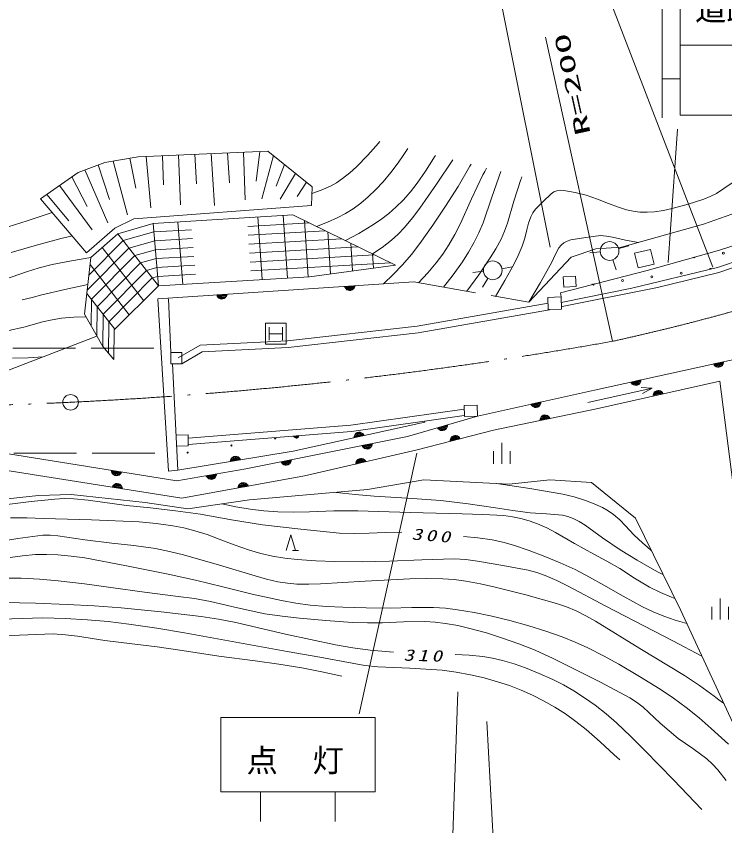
# Model space of a CAD drawing. Units: millimetres, scale not verified. Extents: x 65024 to 705024, y 2827 to 362827.
# Drawn here: x 285723 to 353523, y 226196 to 303655 of the extents above; entities that cross this region are included whole.
import ezdxf
from ezdxf.enums import TextEntityAlignment as Align

# ---------------------------------------------------------------- set-up
doc = ezdxf.new("R2010")
doc.units = ezdxf.units.MM
doc.header["$LTSCALE"] = 1000
doc.linetypes.add('DASHED', pattern=[7.5, 6, -1.5])
doc.linetypes.add('LONG_DASHED_DOTTED', pattern=[15.25, 12, -1.5, 0.25, -1.5])
for name, color, linetype, lineweight in [('S-BGD', 7, 'Continuous', 13), ('S-BGD-HTXT', 6, 'Continuous', 13), ('S-BMK', 2, 'LONG_DASHED_DOTTED', 13)]:
    doc.layers.add(name, color=color, linetype=linetype, lineweight=lineweight)
doc.styles.add('ＭＳ ゴシック', font='')
doc.styles.get('ＭＳ ゴシック').set_extended_font_data('MS Gothic')

# ---------------------------------------------------------------- blocks, each defined once
blk = doc.blocks.new('BUHIN9')
at = {"color": 7, "linetype": 'Continuous', "lineweight": 13}
blk.add_circle((0, 0), 896, dxfattribs=at)
blk = doc.blocks.new('BUHIN12')
at = {"color": 7, "linetype": 'Continuous', "lineweight": 13}
blk.add_line((146, -746), (746, -746), dxfattribs=at)
blk.add_lwpolyline([(-458, -746), (0, 750), (458, -746)], dxfattribs=at)
blk = doc.blocks.new('BUHIN11')
at = {"color": 7, "linetype": 'Continuous', "lineweight": 13}
for p, q in [((0, 1000), (0, -1000)), ((-800, 205), (-800, -995)), ((800, 205), (800, -995))]:
    blk.add_line(p, q, dxfattribs=at)
blk = doc.blocks.new('BUHIN6')
at = {"color": 2, "linetype": 'Continuous', "lineweight": 13}
for radius in [746, 22.5]:
    blk.add_circle((0, 0), radius, dxfattribs=at)
blk = doc.blocks.new('BUHIN19')
at = {"color": 7, "linetype": 'Continuous', "lineweight": 13}
for p, q in [((-459, 136), (479, -12)), ((464, 53), (-425, 194)), ((-378, 250), (434, 121)), ((400, 190), (-319, 304)), ((-250, 356), (348, 261)), ((241, 342), (-127, 400))]:
    blk.add_line(p, q, dxfattribs=at)
blk.add_lwpolyline([(-494, 78), (-436, 185), (-364, 273), (-251, 366), (-133, 408), (-11, 427), (142, 403), (252, 347), (352, 271), (431, 147), (475, 41), (494, -78)], close=True, dxfattribs=at)
blk = doc.blocks.new('BUHIN34')
at = {"color": 7, "linetype": 'Continuous', "lineweight": 13}
for p, q in [((477, 41), (-451, -163)), ((-413, -218), (466, -26)), ((443, -95), (-360, -271)), ((-303, -322), (408, -167)), ((362, -241), (-229, -370)), ((-100, -406), (263, -326))]:
    blk.add_line(p, q, dxfattribs=at)
blk.add_lwpolyline([(488, 107), (474, -14), (439, -121), (367, -250), (272, -332), (166, -394), (14, -427), (-109, -415), (-229, -380), (-348, -294), (-427, -211), (-488, -107)], close=True, dxfattribs=at)
blk = doc.blocks.new('BUHIN37')
at = {"color": 7, "linetype": 'Continuous', "lineweight": 13}
for p, q in [((478, 32), (-453, -155)), ((-417, -211), (466, -34)), ((441, -102), (-365, -265)), ((-309, -317), (405, -174)), ((358, -247), (-235, -366)), ((-107, -404), (258, -331))]:
    blk.add_line(p, q, dxfattribs=at)
blk.add_lwpolyline([(490, 99), (474, -22), (437, -129), (363, -256), (267, -337), (159, -396), (7, -427), (-116, -413), (-235, -376), (-353, -288), (-431, -204), (-490, -99)], close=True, dxfattribs=at)
blk = doc.blocks.new('BUHIN39')
at = {"color": 7, "linetype": 'Continuous', "lineweight": 13}
for p, q in [((459, -137), (-479, 14)), ((-464, -52), (424, -195)), ((377, -251), (-435, -120)), ((-400, -189), (318, -305)), ((249, -357), (-348, -260)), ((-242, -341), (125, -400))]:
    blk.add_line(p, q, dxfattribs=at)
blk.add_lwpolyline([(494, -80), (436, -187), (364, -274), (250, -367), (132, -409), (10, -427), (-143, -402), (-253, -347), (-352, -270), (-431, -146), (-475, -40), (-494, 80)], close=True, dxfattribs=at)
blk = doc.blocks.new('BUHIN40')
at = {"color": 7, "linetype": 'Continuous', "lineweight": 13}
for p, q in [((478, -31), (-470, -94)), ((-441, -155), (457, -95)), ((424, -160), (-397, -214)), ((-348, -274), (378, -225)), ((323, -292), (-281, -332)), ((-160, -386), (212, -362))]:
    blk.add_line(p, q, dxfattribs=at)
blk.add_lwpolyline([(499, 33), (467, -84), (416, -185), (326, -301), (220, -369), (105, -414), (-49, -424), (-169, -395), (-283, -342), (-387, -239), (-454, -146), (-499, -33)], close=True, dxfattribs=at)

msp = doc.modelspace()

# ---------------------------------------------------------------- linework, layer by layer
at = {"layer": 'S-BGD'}
for p, q in [((349265, 308004), (349265, 294181)), ((347527, 304362), (347527, 293933)), ((349265, 300885), (365736, 300885)), ((347527, 297657), (349265, 297657)), ((349265, 294181), (365736, 294181)), ((348997, 292857), (348117, 280088)), ((297382, 290207), (309816, 290750)), ((304376, 290513), (304686, 285529)), ((305931, 290581), (306134, 287702)), ((307485, 290649), (307643, 286073)), ((309039, 290717), (308669, 287883)), ((309816, 290750), (314041, 287340)), ((294213, 289664), (297382, 290207)), ((295005, 289800), (296386, 284654)), ((296590, 290071), (297171, 287189)), ((298159, 290241), (298619, 285318)), ((299713, 290309), (299827, 287521)), ((301268, 290377), (301456, 285620)), ((302822, 290445), (302965, 287612)), ((310344, 290324), (309213, 286193)), ((291648, 288698), (294213, 289664)), ((292289, 288940), (294485, 283869)), ((293572, 289423), (294666, 286103)), ((311401, 289472), (310601, 287400)), ((288056, 286193), (291648, 288698)), ((291049, 288281), (292523, 285439)), ((312457, 288619), (310993, 286163)), ((289852, 287446), (293006, 283205)), ((313513, 287766), (312593, 286405)), ((288655, 286611), (290773, 284081)), ((314041, 287340), (313971, 285529)), ((288056, 286193), (292466, 281003)), ((296979, 284262), (313971, 285529)), ((351472, 283747), (357193, 285795)), ((312179, 284662), (298836, 283815)), ((298836, 283815), (312179, 284662)), ((308859, 284452), (309266, 278454)), ((311283, 284605), (311690, 278603)), ((312179, 284662), (322006, 279834)), ((353024, 281260), (363611, 284753)), ((295151, 283380), (296979, 284262)), ((298836, 283815), (295448, 282841)), ((295448, 282841), (298836, 283815)), ((298836, 283815), (299345, 277843)), ((301173, 283964), (301681, 277987)), ((307871, 283548), (313741, 283895)), ((313307, 284108), (313673, 278725)), ((343626, 281549), (351472, 283747)), ((352824, 279612), (364334, 283593)), ((292466, 281003), (295151, 283380)), ((295448, 282841), (292864, 280554)), ((292864, 280554), (295448, 282841)), ((295448, 282841), (299345, 277843)), ((295952, 282195), (298904, 283017)), ((298904, 283017), (302512, 283230)), ((307929, 282694), (315298, 283130)), ((315536, 283013), (315808, 279003)), ((364501, 283121), (352965, 279132)), ((292682, 278891), (295952, 282195)), ((296511, 281477), (298977, 282164)), ((298977, 282164), (302584, 282377)), ((307987, 281840), (316854, 282365)), ((292524, 277449), (296511, 281477)), ((293957, 281521), (297922, 276435)), ((297070, 280760), (299049, 281311)), ((299049, 281311), (302657, 281525)), ((308045, 280986), (318411, 281600)), ((317727, 281936), (317907, 279284)), ((338808, 280616), (341187, 281399)), ((341187, 281399), (343626, 281549)), ((343369, 281428), (344333, 281696)), ((346406, 281346), (344890, 280976)), ((346098, 279333), (353024, 281260)), ((346750, 279935), (346406, 281346)), ((292271, 275132), (292864, 280554)), ((292924, 276571), (297070, 280760)), ((297629, 280043), (299122, 280458)), ((299122, 280458), (302730, 280672)), ((308103, 280133), (319968, 280835)), ((319824, 280906), (319916, 279554)), ((334773, 276279), (338808, 280616)), ((341607, 281099), (340611, 281002)), ((344890, 280976), (345234, 279565)), ((292790, 279883), (296543, 275069)), ((293484, 275854), (297629, 280043)), ((299194, 279605), (302802, 279819)), ((308161, 279279), (321525, 280070)), ((322006, 279834), (313789, 278732)), ((332205, 279495), (333189, 279669)), ((342796, 280337), (343122, 279391)), ((345234, 279565), (346750, 279935)), ((294043, 275137), (298189, 279325)), ((298189, 279325), (299194, 279605)), ((299267, 278753), (302875, 278966)), ((330423, 279246), (329428, 279142)), ((337787, 277195), (346098, 279333)), ((344623, 277619), (352824, 279612)), ((352965, 279132), (347078, 277701)), ((294602, 274419), (298748, 278608)), ((298748, 278608), (299267, 278753)), ((323769, 278240), (299283, 276605)), ((313789, 278732), (299345, 277843)), ((330850, 278571), (330329, 277717)), ((339233, 278795), (338050, 278721)), ((338050, 278721), (338113, 277720)), ((339296, 277793), (339233, 278795)), ((299345, 277843), (295109, 273649)), ((337873, 276273), (344623, 277619)), ((347078, 277701), (337952, 275880)), ((338113, 277720), (339296, 277793)), ((292489, 277129), (295162, 273702)), ((292924, 276571), (292894, 274022)), ((300291, 260133), (299283, 276605)), ((300293, 276627), (300525, 271474)), ((337872, 276791), (336584, 276746)), ((336584, 276746), (336624, 275591)), ((337872, 276791), (337787, 277195)), ((337912, 275635), (337872, 276791)), ((293484, 275854), (293450, 273032)), ((324093, 273992), (336627, 276210)), ((294007, 272040), (292271, 275132)), ((294043, 275137), (294006, 272042)), ((336740, 275570), (324186, 273348)), ((336624, 275591), (337912, 275635)), ((294602, 274419), (294566, 271388)), ((295109, 273649), (295075, 270795)), ((309942, 273906), (309942, 272656)), ((311192, 273906), (311192, 272656)), ((311682, 272597), (324093, 273992)), ((293450, 273032), (281767, 268567)), ((309942, 273281), (311192, 273281)), ((324186, 273348), (311734, 271949)), ((295075, 270795), (294007, 272040)), ((301227, 270956), (303327, 272191)), ((303327, 272191), (311682, 272597)), ((311734, 271949), (303519, 271549)), ((301556, 271474), (300525, 271474)), ((300525, 271474), (300525, 270396)), ((303519, 271549), (301556, 270396)), ((301556, 270396), (301556, 271474)), ((356875, 271356), (341063, 267891)), ((300525, 270396), (301556, 270396)), ((300665, 270396), (301181, 260226)), ((340424, 266682), (346564, 268057)), ((341244, 266101), (353047, 268751)), ((353047, 268751), (357660, 232463)), ((341063, 267891), (329861, 265402)), ((346668, 267383), (347595, 267591)), ((347557, 267647), (346679, 267449)), ((346702, 267519), (347505, 267699)), ((347447, 267750), (346737, 267591)), ((346782, 267665), (347372, 267797)), ((347244, 267832), (346881, 267751)), ((335940, 266689), (335012, 266482)), ((335050, 266427), (335929, 266622)), ((335906, 266553), (335103, 266375)), ((335160, 266323), (335870, 266481)), ((317727, 264526), (328584, 266057)), ((329831, 266445), (328574, 266409)), ((328574, 266409), (328604, 265366)), ((329861, 265402), (329831, 266445)), ((331387, 264054), (341244, 266101)), ((335825, 266407), (335235, 266276)), ((335363, 266240), (335727, 266321)), ((329861, 265402), (323163, 263450)), ((328601, 265453), (324801, 264900)), ((328604, 265366), (329861, 265402)), ((335838, 265042), (336768, 265235)), ((336731, 265291), (335849, 265108)), ((335873, 265177), (336679, 265344)), ((336622, 265396), (335910, 265249)), ((335956, 265322), (336548, 265445)), ((336420, 265482), (336056, 265407)), ((302173, 263272), (317727, 264526)), ((324837, 264828), (312224, 262025)), ((317793, 263930), (324801, 264900)), ((324801, 264900), (324837, 264828)), ((326986, 264499), (326074, 264233)), ((326115, 264180), (326979, 264432)), ((326961, 264361), (326171, 264131)), ((326232, 264084), (326930, 264287)), ((326890, 264210), (326309, 264041)), ((302165, 263601), (301011, 263575)), ((302189, 262545), (302165, 263601)), ((302186, 262671), (317793, 263930)), ((323163, 263450), (307707, 260341)), ((312756, 263492), (312283, 263454)), ((312298, 263424), (312747, 263460)), ((312730, 263427), (312320, 263394)), ((312345, 263365), (312708, 263394)), ((312681, 263361), (312379, 263336)), ((318053, 263385), (318980, 263591)), ((318942, 263646), (318064, 263451)), ((318087, 263520), (318890, 263699)), ((318832, 263750), (318122, 263592)), ((318167, 263666), (318758, 263797)), ((318629, 263833), (318266, 263752)), ((324080, 262167), (331387, 264054)), ((326440, 264014), (326797, 264118)), ((327287, 263189), (328083, 263394)), ((328024, 263444), (327320, 263262)), ((327362, 263337), (327948, 263489)), ((327819, 263520), (327458, 263427)), ((301101, 259186), (277973, 262917)), ((312440, 263310), (312626, 263325)), ((327258, 263052), (328178, 263290)), ((328138, 263344), (327266, 263119)), ((301065, 262520), (302189, 262545)), ((312224, 262025), (301181, 260226)), ((313324, 259678), (324080, 262167)), ((324055, 261850), (318538, 236920)), ((276912, 261444), (301562, 257550)), ((306224, 261111), (307161, 261264)), ((307126, 261322), (306238, 261177)), ((306265, 261245), (307077, 261377)), ((307022, 261431), (306304, 261314)), ((306354, 261386), (306951, 261483)), ((306825, 261526), (306457, 261466)), ((318225, 260876), (319151, 261090)), ((319112, 261146), (318236, 260943)), ((318258, 261012), (319059, 261198)), ((319001, 261248), (318293, 261084)), ((318337, 261159), (318926, 261295)), ((318798, 261329), (318435, 261245)), ((307707, 260341), (301101, 259186)), ((301181, 260226), (300291, 260133)), ((301562, 257550), (313324, 259678)), ((304883, 259783), (303947, 259620)), ((303982, 259562), (304869, 259717)), ((304843, 259649), (304032, 259508)), ((304088, 259454), (304804, 259579)), ((304756, 259507), (304160, 259403)), ((304286, 259362), (304653, 259426)), ((306964, 258591), (307899, 258760)), ((307864, 258817), (306978, 258657)), ((307004, 258725), (307813, 258872)), ((307758, 258925), (307042, 258796)), ((307090, 258868), (307685, 258975)), ((307558, 259016), (307192, 258950)), ((319347, 258356), (324724, 259292)), ((324724, 259292), (332900, 258885)), ((332900, 258885), (336795, 259292)), ((336795, 259292), (340781, 259048)), ((340781, 259048), (344970, 255631)), ((308040, 257380), (319347, 258356)), ((281064, 257062), (287858, 257791)), ((287858, 257791), (290981, 257895)), ((290981, 257895), (298062, 257114)), ((302141, 256515), (308040, 257380)), ((298062, 257114), (302141, 256515)), ((344970, 255631), (349310, 246806)), ((349310, 246806), (356509, 231200)), ((320070, 236565), (305297, 236565)), ((305297, 236565), (305297, 229439)), ((320070, 236565), (320070, 229439)), ((305297, 229439), (320070, 229439)), ((309086, 229439), (309086, 226623)), ((316247, 229439), (316247, 226623))]:
    msp.add_line(p, q, dxfattribs=at)
at = {"layer": 'S-BGD', "linetype": 'DASHED'}
for p, q in [((323769, 278240), (334773, 276279)), ((90404, 271832), (299572, 271887)), ((90486, 261527), (300185, 261856))]:
    msp.add_line(p, q, dxfattribs=at)
at = {"layer": 'S-BGD'}
for points in [[(314016, 286680), (314909, 287007), (315782, 287391), (316379, 287723), (316955, 288112), (317634, 288657), (318278, 289252), (319355, 290368), (320377, 291515), (320443, 291591), (320514, 291673)], [(314455, 283544), (315495, 283936), (316507, 284383), (317245, 284778), (317955, 285227), (318691, 285768), (319401, 286364), (320132, 287060), (320826, 287806), (321570, 288702), (322269, 289640), (322736, 290313), (323194, 291003)], [(317221, 282185), (318494, 282873), (319740, 283615), (320577, 284179), (321379, 284791), (322076, 285404), (322741, 286069), (323437, 286856), (324087, 287681), (324900, 288841), (325663, 290033), (325758, 290186), (325852, 290339)], [(319824, 280906), (320744, 281540), (321625, 282221), (322271, 282813), (322877, 283450), (323630, 284348), (324342, 285290), (325929, 287598), (327494, 289928)], [(320870, 278047), (321803, 278938), (322698, 279878), (323536, 280868), (324330, 281898), (325590, 283668), (326799, 285470), (327996, 287373), (329142, 289308), (329192, 289395), (329248, 289490)], [(324231, 278158), (325094, 279086), (325915, 280059), (326534, 280892), (327111, 281770), (327700, 282784), (328236, 283828), (329279, 286166), (330374, 288472), (330551, 288796), (330731, 289119)], [(331587, 276847), (332492, 278354), (333350, 279903), (333765, 280759), (334126, 281639), (334378, 282423), (334574, 283228), (334733, 283861), (334948, 284467), (335151, 284843), (335405, 285186), (336132, 285941), (336925, 286674), (337180, 286842), (337463, 286956), (337788, 286995), (338129, 286974), (339209, 286772), (340249, 286516), (341329, 286156), (342405, 285732), (343241, 285403), (344106, 285128), (344740, 284994), (345396, 284917), (346099, 284898), (346808, 284939), (347646, 285063), (348484, 285249), (350005, 285666), (351514, 286142), (352127, 286395), (352716, 286702), (356440, 289224)], [(326602, 277735), (327532, 278922), (328415, 280146), (329009, 281073), (329556, 282039), (330002, 282944), (330393, 283874), (331229, 286325), (332081, 288782)], [(328830, 277338), (329980, 278918), (331088, 280545), (331627, 281413), (332117, 282317), (332453, 283072), (332732, 283850), (333346, 285946), (334018, 288031), (334061, 288153), (334104, 288276)], [(289174, 284878), (286783, 284065), (284363, 283304)], [(285242, 281039), (287668, 281753), (290109, 282409), (290584, 282528), (291068, 282648)], [(334773, 276279), (335892, 278181), (336962, 280121), (337284, 280822), (337655, 281485), (337867, 281746), (338123, 281964), (338440, 282132), (338793, 282251), (340239, 282490), (341628, 282660), (342197, 282620), (342779, 282517), (344024, 282232), (345265, 282008)], [(292864, 280554), (291010, 280248), (289170, 279884), (287932, 279573), (286698, 279201), (284594, 278454)], [(292582, 277980), (290376, 277518), (288174, 276995), (287236, 276757), (286288, 276520)], [(292397, 274907), (291235, 274869), (290072, 274771), (289161, 274619), (288249, 274405), (286570, 273947), (284878, 273547)], [(288317, 271071), (286853, 270978), (285376, 270944)], [(345526, 268119), (346564, 268057), (345651, 267560)], [(331684, 258945), (334853, 258473), (338023, 257940), (339106, 257658), (340187, 257313), (341010, 257008), (341807, 256648), (342354, 256341), (342866, 255984), (343464, 255462), (344026, 254891), (344833, 254036), (345679, 253228), (346083, 252871), (346502, 252517)], [(316353, 258098), (318164, 257880), (319982, 257723), (323175, 257557), (326362, 257332), (328968, 257001), (331574, 256609), (333228, 256351), (334909, 256150), (336460, 256055), (337987, 255901), (338512, 255778), (339027, 255594), (339600, 255308), (340161, 254960), (341834, 253757), (343527, 252613), (345143, 251614), (346789, 250666), (347216, 250428), (347645, 250192)], [(284871, 256937), (287142, 257228), (289420, 257458), (290325, 257496), (291240, 257474), (292602, 257348), (293971, 257161), (296265, 256855), (298559, 256608), (300961, 256343), (303354, 256018), (306311, 255472), (309288, 254985), (312963, 254562), (316655, 254199), (318061, 254171), (319480, 254203), (321039, 254262), (322608, 254295)], [(305408, 256994), (306749, 256714), (308101, 256493), (309423, 256341), (310751, 256249), (312270, 256215), (313799, 256241), (316105, 256318), (318422, 256334), (323403, 256167), (328391, 256029), (330386, 255983), (332378, 255877), (333199, 255771), (334010, 255605), (334818, 255372), (335609, 255081), (336479, 254693), (337319, 254252), (339129, 253195), (340978, 252184), (342232, 251524), (343465, 250806), (344883, 249890), (346329, 249027), (347356, 248522), (348421, 248066), (348588, 247998), (348756, 247932)], [(285164, 255649), (286741, 255648), (288331, 255586), (292920, 255458), (297496, 255269), (299106, 255110), (300714, 254890), (301765, 254692), (302810, 254432), (303986, 254055), (305145, 253621), (306581, 253064), (308047, 252560), (309134, 252255), (310245, 252006), (311417, 251811), (312601, 251674), (314399, 251546), (316208, 251477), (318816, 251458), (321434, 251500), (324542, 251656), (327645, 251752), (328755, 251667), (329862, 251521), (332284, 251115), (334693, 250651), (335528, 250420), (336346, 250132), (337449, 249658), (338529, 249128), (342137, 247196), (345774, 245316), (348560, 243894), (351326, 242436)], [(283540, 253301), (285896, 253685), (288264, 254009), (288989, 254009), (289714, 253949), (292304, 253569), (294887, 253250), (296971, 253023), (299047, 252736), (300384, 252455), (301720, 252113), (305161, 251140), (308594, 250107), (309671, 249802), (310771, 249553), (311677, 249411), (312590, 249330), (313708, 249308), (314837, 249347), (319105, 249612), (323372, 249817), (324952, 249854), (326529, 249831), (327633, 249748), (328742, 249604), (330148, 249351), (331553, 249037), (334494, 248282), (337415, 247469), (338372, 247143), (339305, 246761), (340231, 246296), (341139, 245771), (345390, 243163), (349665, 240583), (351105, 239615), (352512, 238598), (352960, 238263), (353406, 237926)], [(328523, 253882), (329887, 253744), (331250, 253545), (332282, 253321), (333311, 253036), (334809, 252535), (336299, 251974), (337759, 251367), (339193, 250706), (340579, 249994), (341947, 249224), (343789, 248157), (345662, 247142), (346654, 246669), (347678, 246249), (348774, 245875), (349888, 245552)], [(285135, 251861), (286341, 252030), (287562, 252140), (288630, 252160), (289698, 252119), (290991, 252003), (292288, 251825), (296283, 251084), (300270, 250283), (302891, 249702), (305509, 249059), (308301, 248371), (311110, 247740), (312466, 247494), (313840, 247306), (315401, 247173), (316968, 247100), (319224, 247036), (321490, 247033), (323578, 247095), (325665, 247096), (326810, 247015), (327951, 246874), (329532, 246606), (331107, 246278), (332950, 245829), (334780, 245321), (336384, 244823), (337968, 244268), (339209, 243770), (340427, 243217), (341917, 242467), (343390, 241658), (345373, 240486), (347334, 239258), (348605, 238409), (349840, 237511), (351056, 236535), (352233, 235513), (353888, 233994)], [(284635, 249889), (286214, 249874), (287969, 249783), (289729, 249631), (292258, 249338), (294791, 248984), (298005, 248534), (301231, 248143), (302784, 247932), (304326, 247662), (306907, 247043), (309500, 246482), (311162, 246245), (312834, 246068), (315355, 245830), (317889, 245650), (319328, 245608), (320780, 245626), (322791, 245707), (324808, 245728), (325813, 245671), (326813, 245555), (327976, 245352), (329140, 245087), (330709, 244653), (332255, 244164), (333817, 243605), (335366, 242986), (337101, 242198), (338810, 241356), (341630, 239930), (344425, 238450), (345081, 238019), (345709, 237534), (347351, 236031), (349046, 234563), (350457, 233605), (351818, 232606), (352349, 232106), (352840, 231561), (353638, 230521)], [(284513, 247555), (287560, 247500), (290608, 247385), (293189, 247250), (295776, 247054), (299592, 246668), (303415, 246222), (305084, 245963), (306743, 245646), (311505, 244546), (316290, 243503), (317926, 243222), (319580, 243000), (320693, 242890), (321813, 242803)], [(283284, 245931), (288259, 246090), (290398, 246027), (292534, 245904), (294515, 245733), (296499, 245501), (299166, 245109), (301835, 244657), (306739, 243755), (311655, 242880), (314767, 242345), (317872, 241750), (319082, 241543), (320309, 241394), (323383, 241268), (326466, 241081), (327832, 240886), (329200, 240631), (330488, 240338), (331769, 239986), (332908, 239611), (334029, 239180), (335118, 238695), (336191, 238151), (337245, 237548), (338267, 236894), (339278, 236174), (340252, 235407), (341613, 234230), (342942, 232999), (343205, 232752), (343467, 232504)], [(272785, 242224), (273569, 242693), (274383, 243111), (275032, 243378), (275712, 243592), (276556, 243783), (277430, 243918), (279320, 244089), (281212, 244199), (285238, 244403), (289268, 244547), (290431, 244470), (291601, 244332), (294205, 243937), (296823, 243601), (299223, 243320), (301617, 242979), (305102, 242442), (308602, 241964), (310837, 241663), (313064, 241303), (314978, 240930), (316896, 240526)], [(327739, 242590), (329049, 242517), (330360, 242383), (331305, 242231), (332237, 242020), (333357, 241689), (334463, 241298), (335776, 240778), (337063, 240204), (338078, 239689), (339076, 239115), (340111, 238451), (341121, 237732), (342156, 236915), (343160, 236045), (344535, 234748), (345878, 233398), (348606, 230583), (351324, 227769)]]:
    msp.add_lwpolyline(points, dxfattribs=at)
for points in [[(309567, 272281), (309567, 274281), (311567, 274281), (311567, 272281)], [(346658, 267316), (346672, 267437), (346706, 267545), (346777, 267674), (346872, 267756), (346978, 267819), (347129, 267853), (347252, 267842), (347373, 267807), (347492, 267721), (347572, 267640), (347633, 267536)], [(335950, 266755), (335936, 266634), (335901, 266526), (335830, 266398), (335736, 266315), (335629, 266253), (335478, 266220), (335355, 266231), (335235, 266266), (335116, 266352), (335036, 266434), (334974, 266538)], [(335826, 264976), (335842, 265097), (335878, 265204), (335951, 265331), (336047, 265412), (336154, 265473), (336306, 265504), (336429, 265492), (336548, 265455), (336666, 265367), (336745, 265284), (336805, 265179)], [(326992, 264566), (326986, 264444), (326958, 264334), (326895, 264201), (326807, 264113), (326704, 264044), (326555, 264001), (326432, 264004), (326310, 264031), (326185, 264109), (326101, 264186), (326032, 264286)], [(312766, 263524), (312751, 263465), (312726, 263415), (312682, 263356), (312630, 263322), (312573, 263298), (312496, 263292), (312435, 263306), (312378, 263331), (312325, 263382), (312291, 263428), (312268, 263484)], [(318042, 263318), (318056, 263439), (318091, 263547), (318162, 263675), (318257, 263758), (318363, 263820), (318515, 263854), (318637, 263842), (318758, 263808), (318877, 263721), (318957, 263639), (319018, 263535)], [(327249, 262985), (327259, 263107), (327290, 263215), (327357, 263346), (327449, 263432), (327553, 263498), (327703, 263536), (327826, 263529), (327948, 263499), (328070, 263417), (328152, 263337), (328217, 263235)], [(306209, 261045), (306230, 261165), (306271, 261271), (306350, 261395), (306448, 261472), (306558, 261528), (306711, 261553), (306833, 261535), (306952, 261493), (307066, 261400), (307140, 261314), (307196, 261206)], [(318215, 260810), (318228, 260931), (318262, 261039), (318332, 261168), (318426, 261251), (318532, 261314), (318683, 261349), (318806, 261339), (318927, 261305), (319046, 261220), (319127, 261139), (319189, 261035)], [(304897, 259849), (304877, 259729), (304837, 259623), (304760, 259498), (304662, 259420), (304553, 259363), (304400, 259336), (304278, 259353), (304159, 259393), (304044, 259484), (303968, 259570), (303912, 259677)], [(306951, 258525), (306970, 258645), (307009, 258752), (307085, 258877), (307183, 258956), (307292, 259014), (307445, 259041), (307567, 259025), (307686, 258986), (307801, 258895), (307878, 258810), (307935, 258703)]]:
    msp.add_lwpolyline(points, close=True, dxfattribs=at)
for centre, radius in [((353386, 280983), 99.5), ((349347, 279063), 99.5), ((343732, 278375), 99.5), ((346540, 278719), 99.5), ((306315, 262582), 49.8), ((310502, 263265), 49.8), ((302127, 261900), 49.8)]:
    msp.add_circle(centre, radius, dxfattribs=at)
for centre, start, end in [((350579, 280639), 214.80264, 354.725), ((352154, 279408), 37.67357, 169.64019), ((340925, 278031), 178.31518, 31.21245)]:
    msp.add_arc(centre, 99.5, start, end, dxfattribs=at)
at = {"layer": 'S-BGD-HTXT'}
for p, q in [((341855, 306966), (352373, 279648)), ((332132, 304974), (336816, 281556)), ((336376, 301663), (342780, 272552)), ((327966, 239018), (327181, 215874)), ((330751, 236190), (331852, 215874))]:
    msp.add_line(p, q, dxfattribs=at)
at = {"layer": 'S-BMK'}
for centre, radius, start, end in [((298606, 474740), 206957, 282.32437, 295.31967), ((271698, 671019), 404758, 268.08177, 280.11453)]:
    msp.add_arc(centre, radius, start, end, dxfattribs=at)

# ---------------------------------------------------------------- block references
at = {"layer": 'S-BGD'}
for name, p in [('BUHIN9', (342502, 281188)), ('BUHIN9', (331318, 279339)), ('BUHIN40', (317647, 277831)), ('BUHIN40', (305405, 277014)), ('BUHIN34', (352922, 270490)), ('BUHIN34', (345016, 268757)), ('BUHIN37', (319299, 262672)), ('BUHIN11', (332194, 261823)), ('BUHIN37', (311571, 261118)), ('BUHIN39', (295319, 260118)), ('BUHIN19', (295399, 258524)), ('BUHIN12', (312004, 253274)), ('BUHIN11', (353068, 246934))]:
    msp.add_blockref(name, p, dxfattribs=at)
at = {"layer": 'S-BMK'}
msp.add_blockref('BUHIN6', (290929, 266714), dxfattribs=at)

# ---------------------------------------------------------------- texts
at = {"layer": 'S-BGD', "style": 'ＭＳ ゴシック'}
msp.add_text('道路情報', height=2199, dxfattribs=at).set_placement((350673, 302594), align=Align.BOTTOM_LEFT)
at = {"layer": 'S-BGD', "char_height": 1100, "attachment_point": 7, "style": 'ＭＳ ゴシック'}
for s, insert, rotation in [('\\T1.33;\\W1.35;\\Q15;300', (323520, 253568), 355.3), ('\\T1.33;\\W1.35;\\Q15;310', (322759, 241981), 358.4)]:
    msp.add_mtext(s, dxfattribs=dict(at, insert=insert, rotation=rotation))
at = {"layer": 'S-BGD', "insert": (307765, 231108), "char_height": 2199, "attachment_point": 7, "style": 'ＭＳ ゴシック'}
msp.add_mtext('\\T2.1;点灯', dxfattribs=at)
at = {"layer": 'S-BGD-HTXT', "style": 'ＭＳ ゴシック', "width": 2}
msp.add_text('R=200', height=1466, rotation=102.4, dxfattribs=at).set_placement((341125, 292509), align=Align.BOTTOM_LEFT)

doc.saveas('drawing.dxf')
